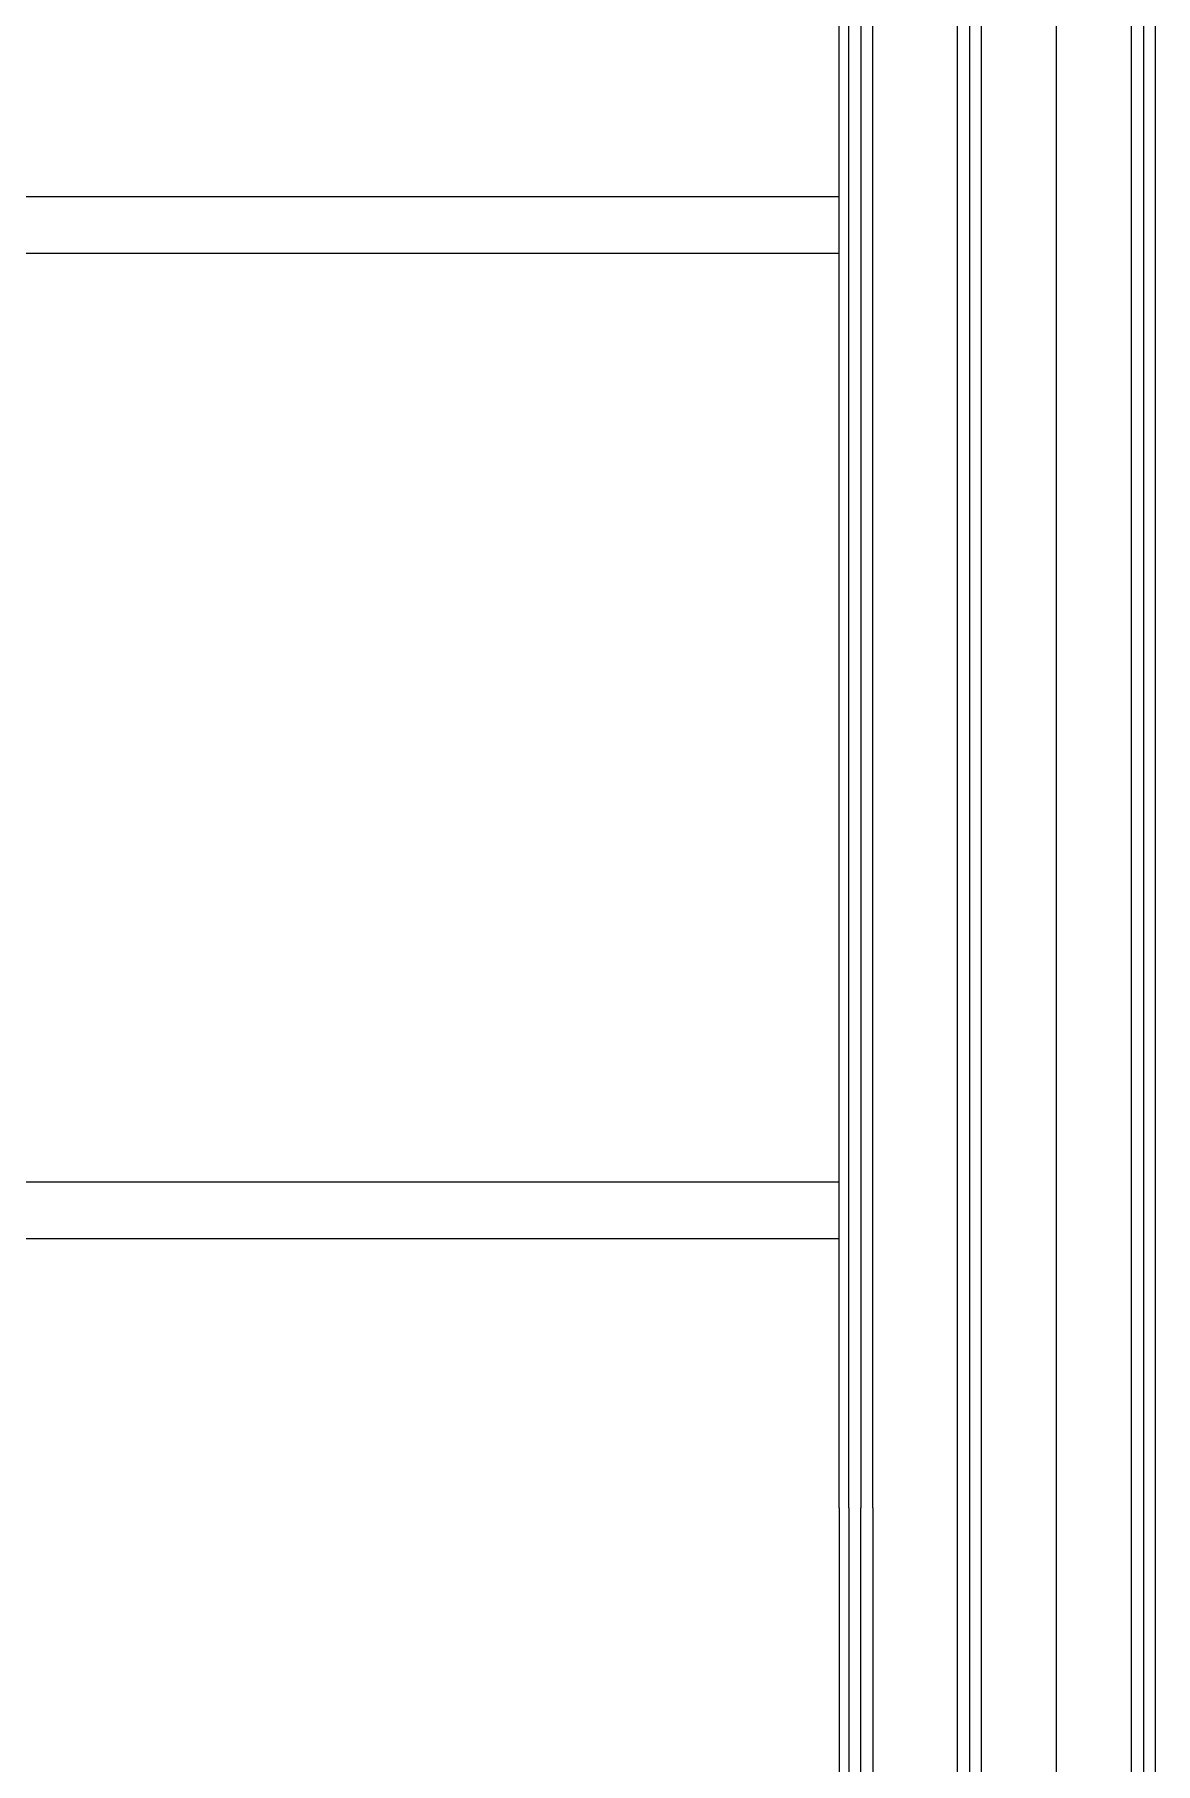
# Model space of a CAD drawing. Header units: millimetres. Extents: x 841 to 1682, y 0 to 594.
# Drawn here: x 1204.12 to 1218.68, y 430.23 to 452.69 of the extents above; entities that cross this region are included whole.
import ezdxf

# ---------------------------------------------------------------- set-up
doc = ezdxf.new("R2010")
doc.units = ezdxf.units.MM
doc.layers.add('A', color=4, linetype='Continuous')

msp = doc.modelspace()

# ---------------------------------------------------------------- linework, layer by layer
at = {"layer": 'A'}
for p, q in [((1217.393, 395.032), (1217.393, 474.36)), ((1217.393, 395.032), (1217.393, 474.36)), ((1214.571, 433.548), (1214.571, 470.898)), ((1214.697, 433.548), (1214.697, 470.898)), ((1214.853, 470.898), (1214.853, 433.548)), ((1215.009, 433.548), (1215.009, 470.898)), ((1216.108, 395.032), (1216.108, 470.898)), ((1216.264, 470.898), (1216.264, 395.006)), ((1216.42, 395.032), (1216.42, 470.898)), ((1218.366, 395.032), (1218.366, 470.898)), ((1218.522, 470.898), (1218.522, 395.006)), ((1218.678, 395.032), (1218.678, 470.898)), ((1197.636, 450.585), (1214.571, 450.585)), ((1202.621, 449.847), (1214.571, 449.847)), ((1202.621, 437.784), (1214.571, 437.784)), ((1197.636, 437.046), (1214.571, 437.046)), ((1214.571, 433.548), (1214.571, 395.032)), ((1214.697, 433.548), (1214.697, 395.032)), ((1214.853, 395.032), (1214.853, 433.548)), ((1215.009, 433.548), (1215.009, 395.032))]:
    msp.add_line(p, q, dxfattribs=at)

doc.saveas('drawing.dxf')
